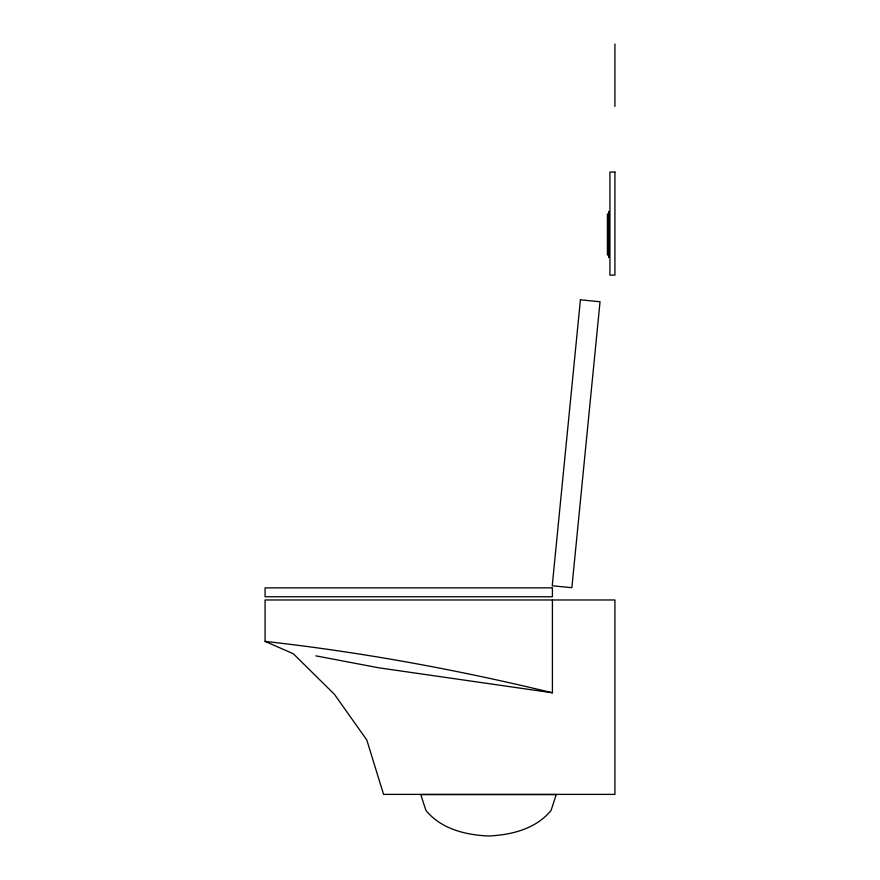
<?xml version="1.0" encoding="UTF-8"?>
<svg xmlns="http://www.w3.org/2000/svg" width="880" height="880" viewBox="0 0 880 880"><rect width="100%" height="100%" fill="white"/><g stroke="black" fill="none" stroke-linecap="round" stroke-linejoin="round"><path stroke-width="1.32" d="M265.078 641.388L293.348 653.763L334.477 694.375L366.806 740.014L383.57 794.387L614.922 794.387L614.922 599.973L265.078 599.973L265.078 641.388C361.889 652.168 457.798 669.823 552.409 692.791L552.409 599.973M552.409 692.791L378.708 667.799L315.821 655.853M614.922 44L614.922 106.469M608.674 211.398L608.674 257.664M607.431 213.917L607.431 255.145M580.415 299.816L552.244 585.761L571.868 587.697L600.039 301.752L580.415 299.816M556.226 794.585L551.067 810.436C535.821 829.015 511.522 834.944 488.499 836C465.465 834.944 441.166 829.015 425.92 810.436L420.761 794.585L556.226 794.585M614.922 172.062L609.928 172.062L609.928 275.132L614.922 275.132L614.922 172.062M552.409 587.862L265.078 587.862L265.078 596.75L552.409 596.75L552.409 587.862"/></g></svg>
